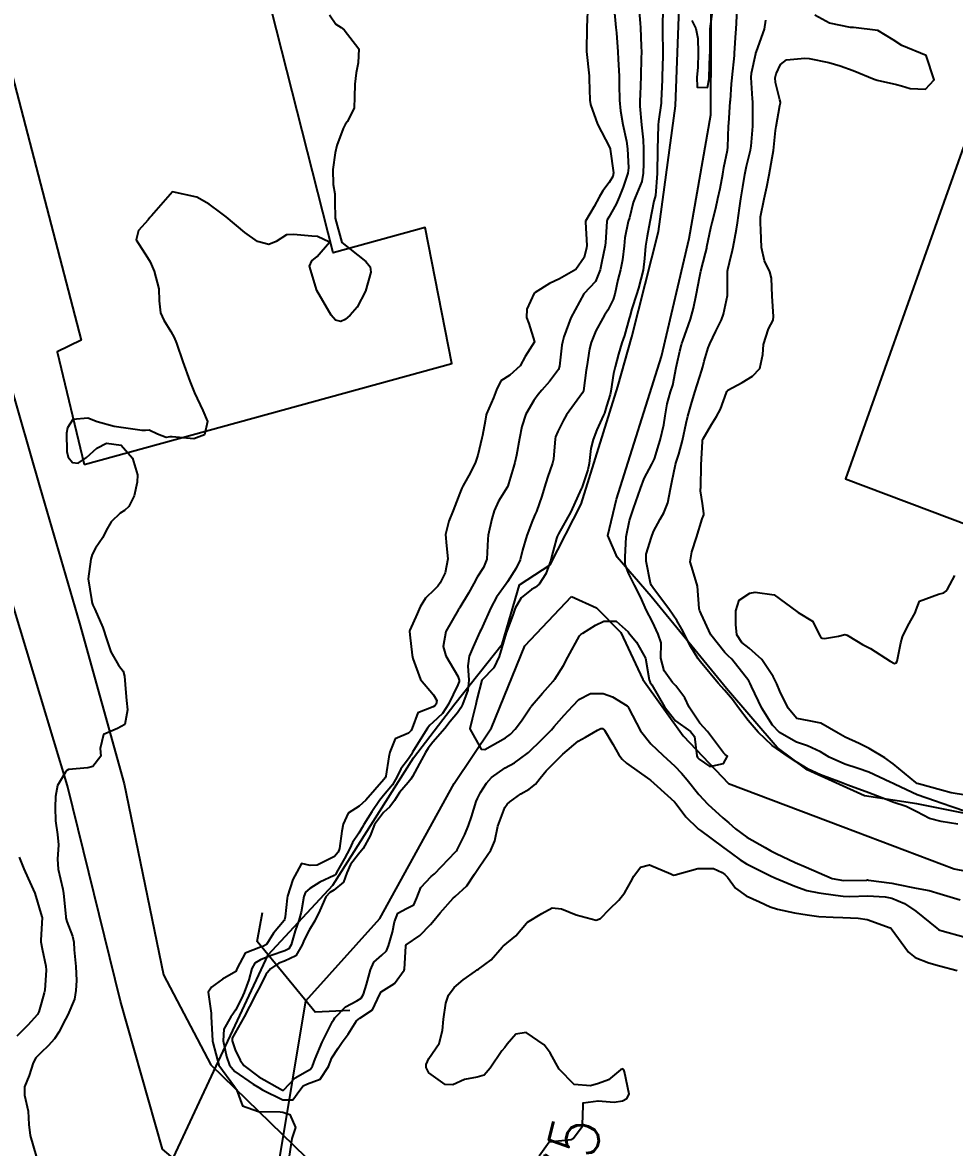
# Model space of a CAD drawing. Header units: metres. Extents: x 307586 to 320046, y 7427249 to 7434250.
# Drawn here: x 319069.5 to 319146.4, y 7429030 to 7429122.8 of the extents above; entities that cross this region are included whole.
import ezdxf
from ezdxf.enums import TextEntityAlignment as Align

# ---------------------------------------------------------------- set-up
doc = ezdxf.new("R2010")
doc.units = ezdxf.units.M
doc.header["$MEASUREMENT"] = 0
for name, color, linetype in [('Cotas', 45, 'Continuous'), ('Curvas de Nivel 1m', 11, 'Continuous'), ('Curvas de Nivel 5m', 15, 'Continuous'), ('Edificações', 30, 'Continuous'), ('Hidrografia', 140, 'Continuous'), ('Pontes_Viadutos_Tubos', 190, 'Continuous'), ('Vias Primárias', 230, 'Continuous')]:
    doc.layers.add(name, color=color, linetype=linetype)
doc.styles.add('Style-STANDARD', font='STANDARD.shx')

msp = doc.modelspace()

# ---------------------------------------------------------------- linework, layer by layer
at = {"layer": 'Curvas de Nivel 1m', "flags": 128}
for points, elevation in [([(319118.281, 7429124.208), (319118.455, 7429122.416), (319118.496, 7429121.968), (319118.596, 7429120.414), (319118.63, 7429119.808), (319118.711, 7429118.413), (319118.731, 7429117.677), (319118.751, 7429116.412), (319118.835, 7429115.547), (319119.031, 7429114.409), (319119.314, 7429113.032), (319119.403, 7429112.405), (319119.491, 7429110.83), (319119.442, 7429110.405), (319119.055, 7429109.248), (319118.707, 7429108.412), (319118.461, 7429107.831), (319117.866, 7429106.758), (319117.734, 7429106.552), (319117.689, 7429106.422), (319117.585, 7429104.674), (319117.557, 7429104.423), (319117.269, 7429102.975), (319117.159, 7429102.427), (319116.777, 7429101.456), (319115.793, 7429100.44), (319114.726, 7429098.456), (319114.165, 7429096.882), (319114.044, 7429096.465), (319113.994, 7429096.211), (319113.809, 7429094.469), (319113.71, 7429094.201), (319112.974, 7429093.204), (319112.33, 7429092.484), (319112.041, 7429092.135), (319111.684, 7429091.639), (319111.015, 7429090.5), (319110.681, 7429089.481), (319110.511, 7429088.507), (319110.247, 7429087.129), (319110.109, 7429086.513), (319110.003, 7429086.129), (319109.596, 7429084.747), (319109.543, 7429084.571), (319109.514, 7429084.521), (319108.774, 7429083.335), (319108.414, 7429082.532), (319108.227, 7429081.873), (319107.914, 7429080.536), (319107.887, 7429080.195), (319107.801, 7429078.536), (319107.516, 7429077.846), (319107.002, 7429077.051), (319106.725, 7429076.548), (319106.292, 7429075.751), (319105.583, 7429074.559), (319105.541, 7429074.49), (319105.471, 7429074.395), (319104.416, 7429072.576), (319104.211, 7429071.348), (319104.417, 7429070.575), (319105.408, 7429068.876), (319105.525, 7429068.559), (319105.516, 7429068.445), (319105.399, 7429068.171), (319104.634, 7429066.571), (319104.139, 7429065.811), (319103.36, 7429065.066), (319103.096, 7429064.853), (319102.907, 7429064.594), (319102.299, 7429063.645), (319101.68, 7429062.607), (319101.552, 7429062.386), (319101.328, 7429062.077), (319100.698, 7429061.237), (319100.417, 7429060.619), (319100.008, 7429059.911), (319099.287, 7429059.051), (319098.96, 7429058.635), (319098.308, 7429057.679), (319097.662, 7429056.654), (319097.526, 7429056.389), (319097.252, 7429055.938), (319096.735, 7429055.171), (319096.508, 7429054.667), (319096.059, 7429053.837), (319095.41, 7429052.678), (319095.341, 7429052.549), (319095.209, 7429052.439), (319094.023, 7429051.875), (319093.193, 7429051.363), (319092.847, 7429051.055), (319092.699, 7429050.715), (319092.481, 7429049.406), (319092.297, 7429048.719), (319091.996, 7429047.88), (319091.67, 7429046.725), (319091.482, 7429046.382), (319091.135, 7429046.211), (319090.023, 7429045.848), (319089.124, 7429045.481), (319088.666, 7429045.211), (319088.418, 7429044.76), (319088.169, 7429043.829), (319087.78, 7429042.77), (319087.568, 7429042.291), (319087.071, 7429041.324), (319086.858, 7429040.99), (319086.697, 7429040.784), (319086.098, 7429039.744), (319086.049, 7429038.79), (319086.324, 7429037.493), (319086.564, 7429036.785), (319087.015, 7429036.257), (319088.529, 7429035.228), (319088.996, 7429034.928), (319089.295, 7429034.747), (319090.985, 7429033.929), (319091.797, 7429033.91), (319092.375, 7429034.716), (319092.641, 7429035.071), (319093.001, 7429035.233), (319094.064, 7429035.638), (319094.744, 7429036.684), (319095.03, 7429037.396), (319095.534, 7429038.179), (319095.881, 7429038.672), (319096.376, 7429039.34), (319097.061, 7429040.449), (319097.323, 7429040.656), (319098.362, 7429041.352), (319098.985, 7429042.632), (319099.095, 7429042.836), (319100.188, 7429043.533), (319100.992, 7429044.611), (319101.015, 7429044.711), (319101.118, 7429046.61), (319101.12, 7429046.634), (319101.144, 7429046.709), (319102.274, 7429047.476), (319103.161, 7429048.402), (319103.311, 7429048.588), (319103.947, 7429049.351), (319105.029, 7429050.562), (319105.194, 7429050.692), (319106.163, 7429051.591), (319106.789, 7429052.544), (319106.954, 7429052.804), (319107.219, 7429053.194), (319108.144, 7429054.526), (319108.46, 7429055.306), (319108.712, 7429056.518), (319109.278, 7429058.045), (319109.473, 7429058.316), (319109.695, 7429058.506), (319110.609, 7429059.181), (319111.299, 7429059.563), (319111.827, 7429059.962), (319112.2, 7429060.481), (319112.708, 7429061.087), (319113.325, 7429061.702), (319114.071, 7429062.459), (319115.344, 7429063.514), (319115.93, 7429063.851), (319116.921, 7429064.424), (319117.202, 7429064.575), (319117.355, 7429064.568), (319117.514, 7429064.418), (319118.197, 7429063.263), (319118.704, 7429062.399), (319118.968, 7429062.034), (319119.326, 7429061.72), (319121.214, 7429060.371), (319121.312, 7429060.292), (319121.851, 7429059.818), (319123.285, 7429058.516), (319123.418, 7429058.348), (319124.209, 7429057.273), (319125.196, 7429056.321), (319125.262, 7429056.27), (319125.425, 7429056.153), (319127.241, 7429054.813), (319127.952, 7429054.289), (319128.689, 7429053.74), (319129.224, 7429053.395), (319130.916, 7429052.553), (319131.215, 7429052.416), (319131.572, 7429052.246), (319133.206, 7429051.546), (319134.188, 7429051.2), (319135.201, 7429050.994), (319136.574, 7429050.811), (319137.198, 7429050.733), (319137.744, 7429050.717), (319139.199, 7429050.752), (319140.658, 7429050.676), (319141.197, 7429050.57), (319142.262, 7429050.119), (319143.184, 7429049.486), (319144.919, 7429048.084), (319145.06, 7429047.979), (319145.161, 7429047.935), (319145.364, 7429047.875), (319147.156, 7429047.364)], 774), ([(319120.318, 7429124.396), (319120.446, 7429122.783), (319120.466, 7429122.394), (319120.537, 7429120.892), (319120.549, 7429120.392), (319120.54, 7429119.877), (319120.499, 7429118.393), (319120.464, 7429116.869), (319120.437, 7429116.393), (319120.433, 7429115.937), (319120.559, 7429114.391), (319120.696, 7429113.145), (319120.729, 7429112.388), (319120.718, 7429111.185), (319120.701, 7429110.388), (319120.576, 7429109.717), (319120.025, 7429108.398), (319119.879, 7429107.974), (319119.558, 7429106.711), (319119.471, 7429106.404), (319119.195, 7429105.055), (319119.126, 7429104.407), (319118.993, 7429103.236), (319118.823, 7429102.41), (319118.622, 7429101.595), (319118.353, 7429100.414), (319118.216, 7429099.986), (319117.773, 7429099.097), (319117.514, 7429098.675), (319117.361, 7429098.424), (319116.806, 7429097.375), (319116.416, 7429096.433), (319116.277, 7429095.893), (319116.046, 7429094.437), (319116.006, 7429094.141), (319115.777, 7429092.439), (319115.758, 7429092.373), (319115.691, 7429092.262), (319114.382, 7429090.459), (319114.114, 7429090.015), (319113.652, 7429089.066), (319113.472, 7429088.646), (319113.43, 7429088.472), (319113.296, 7429086.803), (319113.227, 7429086.474), (319112.813, 7429085.27), (319112.558, 7429084.48), (319112.334, 7429083.734), (319111.887, 7429082.487), (319111.792, 7429082.266), (319111.565, 7429081.74), (319111.09, 7429080.497), (319110.754, 7429079.283), (319110.553, 7429078.5), (319110.224, 7429077.794), (319109.505, 7429076.674), (319109.386, 7429076.512), (319108.596, 7429075.414), (319108.126, 7429074.53), (319107.457, 7429072.986), (319107.304, 7429072.691), (319107.222, 7429072.542), (319106.669, 7429071.319), (319106.347, 7429070.551), (319106.225, 7429069.748), (319106.317, 7429068.551), (319106.222, 7429067.724), (319105.799, 7429066.556), (319105.668, 7429066.267), (319105.373, 7429065.869), (319104.792, 7429065.137), (319104.336, 7429064.575), (319103.341, 7429063.437), (319102.974, 7429062.956), (319102.754, 7429062.596), (319102.248, 7429061.676), (319101.676, 7429060.606), (319101.537, 7429060.38), (319101.306, 7429060.116), (319100.611, 7429059.295), (319100.183, 7429058.621), (319099.806, 7429058.096), (319099.273, 7429057.646), (319098.532, 7429056.641), (319098.174, 7429055.721), (319097.596, 7429054.655), (319097.228, 7429054.211), (319096.551, 7429053.335), (319096.263, 7429052.669), (319095.983, 7429051.89), (319095.191, 7429051.213), (319094.847, 7429051.026), (319094.518, 7429050.69), (319094.02, 7429049.546), (319093.612, 7429048.703), (319093.155, 7429047.935), (319092.728, 7429047.134), (319092.575, 7429046.716), (319092.036, 7429045.814), (319091.122, 7429045.361), (319090.656, 7429045.199), (319089.967, 7429044.741), (319089.587, 7429044.267), (319089.099, 7429043.314), (319088.817, 7429042.754), (319088.223, 7429041.616), (319087.79, 7429040.769), (319087.05, 7429039.455), (319086.803, 7429039.024), (319086.794, 7429038.782), (319087.036, 7429038.063), (319087.443, 7429037.19), (319087.772, 7429036.769), (319089.009, 7429035.823), (319090.957, 7429034.73), (319090.993, 7429034.715), (319091.009, 7429034.713), (319091.023, 7429034.73), (319092.001, 7429035.727), (319093.017, 7429036.321), (319093.27, 7429036.456), (319093.428, 7429036.704), (319093.643, 7429037.314), (319094.227, 7429038.692), (319095.06, 7429040.376), (319095.179, 7429040.562), (319095.269, 7429040.678), (319096.158, 7429041.588), (319097.084, 7429042.092), (319097.431, 7429042.311), (319097.625, 7429042.652), (319097.885, 7429043.432), (319098.209, 7429044.644), (319098.472, 7429045.291), (319099.131, 7429045.853), (319099.536, 7429046.227), (319099.705, 7429046.624), (319100.018, 7429047.758), (319100.193, 7429048.62), (319100.471, 7429049.316), (319101.174, 7429049.707), (319101.776, 7429050.005), (319102.04, 7429050.601), (319102.354, 7429051.44), (319103.209, 7429052.358), (319103.475, 7429052.586), (319105.231, 7429054.398), (319105.308, 7429054.483), (319105.356, 7429054.559), (319105.98, 7429055.825), (319106.289, 7429056.55), (319106.543, 7429057.274), (319106.927, 7429058.544), (319107.027, 7429058.802), (319107.294, 7429059.293), (319107.773, 7429060.066), (319108.177, 7429060.527), (319109.321, 7429061.329), (319110.082, 7429061.745), (319111.138, 7429062.492), (319111.242, 7429062.583), (319111.335, 7429062.67), (319112.247, 7429063.578), (319113.128, 7429064.472), (319113.234, 7429064.592), (319113.357, 7429064.741), (319114.169, 7429065.66), (319114.885, 7429066.447), (319115.388, 7429066.961), (319116.366, 7429067.458), (319117.393, 7429067.47), (319118.177, 7429067.194), (319119.384, 7429066.452), (319119.434, 7429066.389), (319119.486, 7429066.284), (319120.49, 7429064.379), (319121.342, 7429063.306), (319122.325, 7429062.36), (319123.324, 7429061.459), (319123.871, 7429060.895), (319124.317, 7429060.335), (319125.295, 7429059.118), (319126.039, 7429058.312), (319127.272, 7429057.187), (319127.755, 7429056.78), (319128.324, 7429056.284), (319129.253, 7429055.606), (319130.754, 7429054.742), (319131.236, 7429054.48), (319131.68, 7429054.246), (319133.226, 7429053.518), (319134.137, 7429053.132), (319135.217, 7429052.65), (319136.275, 7429052.189), (319137.211, 7429052.013), (319139.126, 7429052.065), (319139.212, 7429052.072), (319139.297, 7429052.064), (319141.21, 7429051.809), (319141.608, 7429051.727), (319143.206, 7429051.391), (319144.3, 7429051.19), (319145.201, 7429050.927), (319146.842, 7429050.418)], 773), ([(319122.327, 7429124.11), (319122.292, 7429122.368), (319122.29, 7429122.128), (319122.319, 7429120.367), (319122.316, 7429120.079), (319122.272, 7429118.367), (319122.261, 7429118.107), (319122.187, 7429116.368), (319122.17, 7429116.178), (319121.957, 7429114.659), (319121.924, 7429114.4), (319121.927, 7429114.37), (319121.926, 7429114.343), (319121.885, 7429112.371), (319121.885, 7429112.323), (319121.842, 7429110.371), (319121.705, 7429108.554), (319121.663, 7429108.373), (319121.581, 7429108.076), (319121.256, 7429106.379), (319121.039, 7429105.188), (319120.904, 7429104.384), (319120.804, 7429103.367), (319120.696, 7429102.387), (319120.301, 7429100.896), (319120.136, 7429100.395), (319119.775, 7429099.207), (319119.587, 7429098.581), (319119.538, 7429098.402), (319119.148, 7429097.006), (319118.952, 7429096.408), (319118.674, 7429095.465), (319118.391, 7429094.413), (319118.258, 7429093.864), (319118.025, 7429092.417), (319117.974, 7429092.134), (319117.68, 7429091.157), (319117.501, 7429090.596), (319117.429, 7429090.422), (319116.877, 7429089.206), (319116.577, 7429088.431), (319116.388, 7429087.68), (319116.231, 7429086.434), (319116.139, 7429085.911), (319115.631, 7429084.44), (319115.618, 7429084.414), (319115.592, 7429084.35), (319114.739, 7429082.453), (319113.711, 7429080.625), (319113.627, 7429080.469), (319113.604, 7429080.417), (319113.55, 7429080.246), (319113.174, 7429078.828), (319113.082, 7429078.474), (319112.657, 7429077.333), (319112.126, 7429076.484), (319111.789, 7429076.197), (319111.496, 7429076.04), (319110.644, 7429075.34), (319110.144, 7429074.503), (319109.963, 7429074.01), (319109.454, 7429072.613), (319109.413, 7429072.511), (319109.393, 7429072.451), (319108.826, 7429070.519), (319108.375, 7429069.569), (319107.403, 7429068.565), (319106.973, 7429066.958), (319106.891, 7429066.545), (319106.584, 7429065.328), (319106.41, 7429064.549), (319107.336, 7429062.865), (319107.625, 7429062.825), (319109.346, 7429063.792), (319109.759, 7429064.096), (319110.145, 7429064.502), (319110.665, 7429065.195), (319111.379, 7429066.262), (319111.475, 7429066.395), (319111.551, 7429066.488), (319112.401, 7429067.471), (319113.262, 7429068.471), (319113.326, 7429068.549), (319113.406, 7429068.652), (319114.114, 7429069.768), (319114.487, 7429070.454), (319115.451, 7429072.206), (319115.553, 7429072.338), (319115.712, 7429072.437), (319116.778, 7429073.108), (319117.463, 7429073.432), (319118.483, 7429073.424), (319119.454, 7429072.54), (319119.562, 7429072.389), (319120.143, 7429071.686), (319120.885, 7429070.375), (319121.203, 7429068.575), (319121.287, 7429068.371), (319121.401, 7429068.163), (319122.466, 7429066.359), (319123.366, 7429065.202), (319124.615, 7429064.331), (319124.919, 7429063.897), (319125.123, 7429062.323), (319125.185, 7429062.175), (319125.33, 7429062.029), (319126.199, 7429061.436), (319127.327, 7429061.685), (319127.649, 7429062.295), (319127.473, 7429062.436), (319127.335, 7429062.555), (319125.997, 7429064.314), (319125.363, 7429065.017), (319124.504, 7429066.333), (319124.14, 7429067.088), (319123.4, 7429068.091), (319123.11, 7429068.353), (319122.438, 7429069.34), (319122.162, 7429070.363), (319122.181, 7429071.627), (319121.941, 7429072.365), (319121.463, 7429073.363), (319120.95, 7429074.375), (319120.497, 7429075.371), (319119.977, 7429076.385), (319119.512, 7429077.332), (319119.219, 7429078.094), (319119.201, 7429078.395), (319119.214, 7429078.708), (319119.296, 7429080.394), (319119.566, 7429081.726), (319119.785, 7429082.397), (319119.913, 7429082.731), (319120.485, 7429084.387), (319120.777, 7429085.211), (319121.421, 7429086.373), (319121.627, 7429086.813), (319122.004, 7429088.002), (319122.102, 7429088.365), (319122.396, 7429089.628), (319122.518, 7429090.362), (319122.673, 7429091.37), (319122.958, 7429092.357), (319123.143, 7429092.912), (319123.434, 7429094.353), (319123.471, 7429094.598), (319123.733, 7429095.705), (319123.865, 7429096.225), (319123.894, 7429096.348), (319123.97, 7429096.572), (319124.59, 7429098.338), (319124.845, 7429099.266), (319125.081, 7429100.331), (319125.386, 7429101.904), (319125.466, 7429102.325), (319125.828, 7429103.795), (319125.937, 7429104.214), (319125.958, 7429104.319), (319126.282, 7429105.891), (319126.381, 7429106.315), (319126.682, 7429107.505), (319126.87, 7429108.31), (319127.058, 7429109.146), (319127.266, 7429110.306), (319127.366, 7429110.858), (319127.652, 7429112.303), (319127.684, 7429112.554), (319127.745, 7429114.302), (319127.755, 7429114.503), (319127.885, 7429116.301), (319127.893, 7429116.392), (319127.998, 7429117.764), (319128.034, 7429118.268), (319128.035, 7429118.3), (319128.227, 7429120.101), (319128.242, 7429120.298), (319128.354, 7429121.993), (319128.372, 7429122.297), (319128.455, 7429123.911)], 772), ([(319124.716, 7429122.996), (319125.032, 7429122.335), (319125.22, 7429121.508), (319125.241, 7429120.332), (319125.218, 7429119.129), (319125.127, 7429118.333), (319125.157, 7429117.495), (319125.994, 7429117.468), (319126.14, 7429118.18), (319126.15, 7429118.319), (319126.207, 7429120.141), (319126.213, 7429120.318), (319126.226, 7429122.144), (319126.237, 7429122.318), (319126.44, 7429123.946)], 771), ([(319094.822, 7429123.46), (319095.347, 7429122.691), (319095.784, 7429122.418), (319096.048, 7429122.235), (319097.236, 7429120.668), (319097.179, 7429119.505), (319097.022, 7429118.67), (319096.928, 7429117.736), (319096.885, 7429116.671), (319096.855, 7429115.786), (319096.312, 7429114.676), (319096.153, 7429114.476), (319095.947, 7429114.088), (319095.436, 7429112.687), (319095.302, 7429112.064), (319095.112, 7429110.692), (319095.128, 7429109.458), (319095.255, 7429108.689), (319095.261, 7429108.073), (319095.282, 7429106.689), (319095.833, 7429104.68), (319097.818, 7429103.122), (319098.171, 7429102.656), (319098.226, 7429102.238), (319097.793, 7429100.66), (319097.098, 7429099.342), (319096.521, 7429098.672), (319096.108, 7429098.328), (319095.758, 7429098.146), (319095.326, 7429098.254), (319094.967, 7429098.692), (319093.793, 7429100.71), (319093.188, 7429102.716), (319093.355, 7429103.177), (319093.821, 7429103.509), (319094.835, 7429104.695), (319093.84, 7429105.163), (319093.356, 7429105.199), (319091.842, 7429105.335), (319091.271, 7429105.309), (319090.416, 7429104.751), (319089.83, 7429104.517), (319088.893, 7429104.769), (319087.844, 7429105.503), (319086.288, 7429106.796), (319085.866, 7429107.13), (319084.904, 7429107.846), (319083.879, 7429108.43), (319081.883, 7429108.85), (319080.136, 7429106.876), (319080.009, 7429106.729), (319079.858, 7429106.559), (319079.076, 7429105.656), (319078.87, 7429104.89), (319079.818, 7429103.434), (319080.023, 7429103.085), (319080.113, 7429102.876), (319080.372, 7429102.304), (319080.739, 7429100.866), (319080.773, 7429099.865), (319080.887, 7429098.863), (319081.158, 7429098.26), (319081.748, 7429097.329), (319082.011, 7429096.847), (319082.211, 7429096.37), (319082.716, 7429094.84), (319083.294, 7429093.237), (319083.46, 7429092.832), (319083.685, 7429092.284), (319084.371, 7429090.819), (319084.754, 7429089.914), (319084.523, 7429088.817), (319083.639, 7429088.462), (319081.848, 7429088.64), (319081.641, 7429088.638), (319081.357, 7429088.571), (319080.643, 7429088.865), (319079.946, 7429089.176), (319079.646, 7429089.171), (319079.36, 7429089.168), (319077.648, 7429089.401), (319077.052, 7429089.503), (319075.653, 7429089.891), (319074.895, 7429090.171), (319073.654, 7429090.082), (319073.224, 7429089.378), (319073.138, 7429088.955), (319073.162, 7429087.42), (319073.281, 7429086.953), (319073.617, 7429086.527), (319074.091, 7429086.468), (319074.784, 7429086.933), (319075.631, 7429087.707), (319076.435, 7429088.112), (319077.633, 7429087.95), (319078.574, 7429086.89), (319078.975, 7429085.513), (319078.97, 7429084.886), (319078.706, 7429083.765), (319078.266, 7429082.893), (319077.902, 7429082.563), (319077.564, 7429082.33), (319076.823, 7429081.638), (319076.396, 7429080.911), (319076.116, 7429080.335), (319075.528, 7429079.451), (319075.252, 7429078.924), (319075.128, 7429078.535), (319074.921, 7429076.929), (319075.18, 7429075.222), (319075.247, 7429074.923), (319075.3, 7429074.752), (319075.468, 7429074.408), (319076.132, 7429072.913), (319076.449, 7429071.899), (319076.796, 7429070.906), (319077.412, 7429069.8), (319077.806, 7429069.294), (319077.914, 7429068.892), (319078.021, 7429067.522), (319078.083, 7429066.889), (319078.155, 7429066.104), (319077.937, 7429064.891), (319077.35, 7429064.561), (319076.177, 7429064.079), (319075.908, 7429062.914), (319075.954, 7429062.283), (319075.311, 7429061.441), (319074.901, 7429061.334), (319073.306, 7429061.172), (319073.163, 7429061.093), (319073.036, 7429060.953), (319072.377, 7429059.874), (319072.213, 7429058.961), (319072.198, 7429058.036), (319072.232, 7429056.96), (319072.386, 7429055.818), (319072.476, 7429054.958), (319072.4, 7429053.779), (319072.435, 7429052.958), (319072.825, 7429051.317), (319072.894, 7429050.953), (319073.069, 7429049.046), (319073.084, 7429048.951), (319073.16, 7429048.654), (319073.633, 7429047.428), (319073.724, 7429046.941), (319073.773, 7429046.301), (319073.909, 7429044.938), (319073.947, 7429043.783), (319073.905, 7429042.938), (319073.784, 7429042.238), (319073.242, 7429040.947), (319073.059, 7429040.573), (319072.503, 7429039.501), (319072.136, 7429038.959), (319071.622, 7429038.379), (319071.032, 7429037.837), (319070.602, 7429037.399), (319070.378, 7429036.976), (319070.045, 7429035.942), (319069.664, 7429034.983), (319069.653, 7429034.317), (319069.965, 7429032.98), (319070.036, 7429031.899), (319070.139, 7429030.978), (319070.616, 7429029.283)], 776), ([(319146.662, 7429056.673), (319145.271, 7429056.89), (319144.316, 7429057.137), (319143.279, 7429057.698), (319142.385, 7429058.119), (319141.288, 7429058.489), (319140.731, 7429058.696), (319139.3, 7429059.27), (319137.581, 7429059.904), (319137.31, 7429059.998), (319136.8, 7429060.185), (319135.318, 7429060.739), (319134.313, 7429061.205), (319133.329, 7429061.809), (319132.681, 7429062.237), (319131.342, 7429063.173), (319130.175, 7429064.262), (319129.367, 7429065.217), (319128.568, 7429066.282), (319128.062, 7429066.962), (319127.397, 7429067.736), (319126.893, 7429068.305), (319125.429, 7429070.061), (319125.235, 7429070.323), (319124.556, 7429071.445), (319124.113, 7429072.34), (319123.892, 7429072.778), (319123.464, 7429073.472), (319122.873, 7429074.356), (319121.5, 7429076.194), (319121.388, 7429076.371), (319121.316, 7429076.561), (319120.952, 7429078.376), (319120.955, 7429078.952), (319121.373, 7429080.372), (319121.557, 7429080.823), (319122.099, 7429081.834), (319122.412, 7429082.362), (319122.739, 7429083.2), (319122.943, 7429084.357), (319123.05, 7429084.907), (319123.361, 7429086.353), (319123.416, 7429086.561), (319123.632, 7429087.217), (319123.942, 7429088.346), (319124.249, 7429089.757), (319124.39, 7429090.339), (319124.656, 7429091.309), (319124.952, 7429092.331), (319125.534, 7429094.145), (319125.584, 7429094.322), (319125.608, 7429094.428), (319125.722, 7429094.895), (319126.057, 7429095.998), (319126.186, 7429096.316), (319126.706, 7429097.358), (319127.171, 7429098.306), (319127.324, 7429098.75), (319127.657, 7429100.301), (319127.667, 7429100.429), (319127.656, 7429102.302), (319127.674, 7429102.441), (319127.82, 7429103.032), (319128.072, 7429104.056), (319128.116, 7429104.297), (319128.386, 7429105.764), (319128.47, 7429106.294), (319128.651, 7429107.517), (319128.762, 7429108.291), (319128.909, 7429109.279), (319129.085, 7429110.288), (319129.234, 7429110.973), (319129.549, 7429112.284), (319129.602, 7429112.617), (319129.733, 7429114.282), (319129.74, 7429114.498), (319129.735, 7429116.282), (319129.723, 7429116.546), (319129.604, 7429118.284), (319129.631, 7429118.661), (319129.997, 7429120.28), (319130.003, 7429120.31), (319130.034, 7429120.43), (319130.697, 7429122.27), (319130.816, 7429123.021)], 773), ([(319147.28, 7429057.73), (319146.245, 7429058.07), (319145.288, 7429058.418), (319144.814, 7429058.563), (319143.298, 7429059.106), (319141.492, 7429059.946), (319141.311, 7429060.03), (319141.085, 7429060.132), (319139.321, 7429060.968), (319138.441, 7429061.28), (319137.327, 7429061.625), (319136.054, 7429062.193), (319135.337, 7429062.639), (319134.264, 7429063.138), (319133.345, 7429063.441), (319131.936, 7429064.244), (319131.362, 7429064.846), (319130.478, 7429066.259), (319129.629, 7429068.039), (319129.53, 7429068.269), (319129.406, 7429068.491), (319128.008, 7429070.291), (319127.716, 7429070.576), (319127.438, 7429070.833), (319126.286, 7429072.312), (319125.47, 7429074.032), (319125.388, 7429074.237), (319125.357, 7429074.322), (319125.318, 7429074.48), (319125.171, 7429076.325), (319124.806, 7429077.621), (319124.572, 7429078.334), (319124.711, 7429079.156), (319125.093, 7429080.327), (319125.568, 7429081.859), (319125.698, 7429082.192), (319125.715, 7429082.319), (319125.581, 7429083.13), (319125.44, 7429084.171), (319125.44, 7429084.322), (319125.448, 7429084.469), (319125.474, 7429086.322), (319125.581, 7429088.26), (319125.593, 7429088.321), (319125.602, 7429088.362), (319125.645, 7429088.481), (319126.328, 7429089.648), (319126.759, 7429090.309), (319127.074, 7429090.911), (319127.576, 7429092.301), (319127.609, 7429092.386), (319127.695, 7429092.497), (319128.857, 7429093.133), (319129.707, 7429093.644), (319130.315, 7429094.271), (319130.569, 7429095.429), (319130.613, 7429096.267), (319131.042, 7429097.547), (319131.408, 7429098.255), (319131.46, 7429098.562), (319131.341, 7429100.257), (319131.279, 7429101.73), (319131.143, 7429102.26), (319130.711, 7429103.155), (319130.451, 7429104.271), (319130.412, 7429105.715), (319130.368, 7429106.272), (319130.387, 7429106.791), (319130.686, 7429108.268), (319130.896, 7429109.267), (319131.094, 7429110.262), (319131.346, 7429111.678), (319131.437, 7429112.257), (319131.615, 7429113.912), (319131.657, 7429114.255), (319131.98, 7429115.987), (319132.033, 7429116.199), (319132.037, 7429116.249), (319131.985, 7429116.458), (319131.622, 7429117.879), (319131.59, 7429118.256), (319131.666, 7429118.597), (319132.02, 7429119.363), (319132.52, 7429119.75), (319134.028, 7429119.891), (319134.39, 7429119.862), (319136.023, 7429119.538), (319136.952, 7429119.257), (319138.013, 7429118.881), (319139.746, 7429118.163), (319140.002, 7429118.066), (319141.583, 7429117.721), (319141.998, 7429117.617), (319142.733, 7429117.385), (319143.995, 7429117.341), (319144.715, 7429118.099), (319144.033, 7429120.11), (319142.041, 7429120.932), (319141.318, 7429121.413), (319140.053, 7429122.16), (319138.056, 7429122.411), (319137.805, 7429122.434), (319136.062, 7429122.773), (319134.852, 7429123.437)], 774), ([(319069.222, 7429053.943), (319069.623, 7429052.986), (319069.982, 7429052.202), (319070.514, 7429050.977), (319071.109, 7429049.025), (319071.111, 7429048.971), (319071.019, 7429047.097), (319071.027, 7429046.971), (319071.134, 7429046.391), (319071.427, 7429044.967), (319071.448, 7429044.628), (319071.337, 7429042.968), (319071.3, 7429042.757), (319071.078, 7429041.944), (319070.856, 7429041.182), (319070.736, 7429040.973), (319069.943, 7429040.092), (319069.045, 7429039.174)], 777)]:
    msp.add_lwpolyline(points, dxfattribs=dict(at, elevation=elevation))
at = {"layer": 'Curvas de Nivel 5m', "elevation": 775, "flags": 128}
for points in [[(319116.138, 7429124.374), (319116.053, 7429122.44), (319116.033, 7429120.44), (319116.233, 7429118.438), (319116.244, 7429118.194), (319116.289, 7429116.437), (319116.355, 7429116.059), (319116.945, 7429114.43), (319117.934, 7429112.539), (319117.971, 7429112.42), (319117.98, 7429112.372), (319118.257, 7429110.417), (319118.205, 7429110.12), (319117.901, 7429109.626), (319117.367, 7429108.949), (319117.077, 7429108.428), (319116.66, 7429107.648), (319115.952, 7429106.439), (319115.933, 7429106.368), (319116.038, 7429104.438), (319116.022, 7429104.247), (319115.823, 7429103.443), (319115.157, 7429102.45), (319113.805, 7429101.677), (319112.977, 7429101.302), (319111.794, 7429100.558), (319111.719, 7429100.491), (319111.108, 7429099.165), (319111.064, 7429098.5), (319111.261, 7429098), (319111.743, 7429096.49), (319110.959, 7429095.267), (319110.548, 7429094.507), (319109.705, 7429093.733), (319108.962, 7429093.266), (319108.596, 7429092.531), (319108.351, 7429091.869), (319107.773, 7429090.539), (319107.752, 7429090.459), (319107.664, 7429089.932), (319107.441, 7429088.747), (319107.397, 7429088.542), (319107.053, 7429087.122), (319106.86, 7429086.548), (319106.454, 7429085.708), (319105.819, 7429084.558), (319105.745, 7429084.405), (319105.587, 7429083.977), (319105.039, 7429082.568), (319104.66, 7429081.669), (319104.397, 7429080.577), (319104.463, 7429079.652), (319104.573, 7429078.574), (319104.353, 7429077.419), (319103.959, 7429076.583), (319103.774, 7429076.311), (319103.495, 7429076.039), (319102.746, 7429075.336), (319102.309, 7429074.602), (319102.047, 7429074.024), (319101.454, 7429072.695), (319101.428, 7429072.635), (319101.42, 7429072.61), (319101.45, 7429072.311), (319101.657, 7429070.608), (319101.698, 7429070.338), (319102.322, 7429068.601), (319103.391, 7429067.352), (319103.692, 7429066.892), (319103.615, 7429066.587), (319103.524, 7429066.444), (319103.379, 7429066.355), (319102.106, 7429065.869), (319101.647, 7429064.607), (319101.567, 7429064.392), (319101.349, 7429064.189), (319100.248, 7429063.717), (319099.803, 7429062.625), (319099.728, 7429062.227), (319099.472, 7429060.628), (319099.421, 7429060.51), (319099.3, 7429060.37), (319097.82, 7429058.652), (319097.278, 7429058.162), (319096.356, 7429057.585), (319095.954, 7429056.673), (319095.84, 7429056.088), (319095.661, 7429054.676), (319095.545, 7429054.362), (319095.226, 7429054), (319093.8, 7429053.282), (319093.218, 7429053.264), (319092.517, 7429053.42), (319092.127, 7429052.721), (319091.807, 7429052.12), (319091.356, 7429050.728), (319091.338, 7429050.572), (319091.166, 7429049.012), (319091.123, 7429048.771), (319091.092, 7429048.731), (319090.217, 7429047.674), (319089.639, 7429046.745), (319089.314, 7429046.574), (319089.14, 7429046.533), (319087.882, 7429046.018), (319087.215, 7429044.778), (319087.11, 7429044.519), (319086.005, 7429043.89), (319085.097, 7429043.209), (319084.819, 7429042.804), (319085.067, 7429041.085), (319085.077, 7429040.8), (319085.187, 7429038.799), (319085.195, 7429038.645), (319085.683, 7429036.793), (319086.997, 7429035.034), (319087.166, 7429034.777), (319087.642, 7429033.433), (319088.975, 7429032.957), (319090.762, 7429032.945), (319090.975, 7429032.911), (319091.549, 7429032.724), (319092.023, 7429031.653), (319091.715, 7429030.722), (319091.489, 7429029.285)], [(319147.298, 7429059.06), (319146.107, 7429059.266), (319145.304, 7429059.469), (319143.421, 7429059.998), (319143.312, 7429060.034), (319143.187, 7429060.111), (319141.328, 7429061.641), (319140.63, 7429062.137), (319139.341, 7429062.926), (319138.519, 7429063.337), (319137.35, 7429063.861), (319136.794, 7429064.186), (319135.365, 7429064.996), (319134.378, 7429065.205), (319133.37, 7429065.393), (319132.652, 7429066.237), (319131.978, 7429067.663), (319131.722, 7429068.247), (319131.412, 7429068.857), (319130.475, 7429070.26), (319129.442, 7429071.207), (319128.843, 7429071.675), (319128.427, 7429072.285), (319128.33, 7429073.156), (319128.346, 7429074.287), (319128.618, 7429075.151), (319129.495, 7429075.727), (319129.935, 7429075.827), (319131.493, 7429075.601), (319133.362, 7429074.231), (319133.472, 7429074.154), (319134.673, 7429073.42), (319135.287, 7429072.202), (319135.342, 7429072.091), (319135.451, 7429072.017), (319135.665, 7429071.983), (319136.81, 7429072.186), (319137.322, 7429072.314), (319137.454, 7429072.299), (319137.537, 7429072.262), (319137.654, 7429072.177), (319138.795, 7429071.508), (319139.443, 7429071.161), (319141.069, 7429070.134), (319141.43, 7429069.943), (319141.578, 7429069.982), (319141.649, 7429070.128), (319141.947, 7429071.626), (319142.097, 7429072.124), (319142.536, 7429073.05), (319143.129, 7429074.114), (319143.229, 7429074.369), (319143.493, 7429075.073), (319145.068, 7429075.656), (319145.5, 7429075.771), (319145.672, 7429075.907), (319145.795, 7429076.077), (319146.396, 7429077.19)], [(319112.11, 7429029.298), (319112.953, 7429030.46), (319114.753, 7429030.644), (319114.956, 7429030.751), (319115.666, 7429031.733), (319115.708, 7429032.433), (319115.755, 7429033.663), (319116.987, 7429033.833), (319118.314, 7429033.728), (319118.988, 7429033.849), (319119.341, 7429034.035), (319119.53, 7429034.385), (319119.171, 7429036.238), (319119.112, 7429036.389), (319119.024, 7429036.473), (319118.824, 7429036.393), (319117.844, 7429035.574), (319117.006, 7429035.269), (319116.355, 7429035.074), (319115.004, 7429035.181), (319113.782, 7429036.459), (319113.503, 7429036.938), (319113.036, 7429037.808), (319112.522, 7429038.475), (319111.058, 7429039.469), (319110.198, 7429039.356), (319109.49, 7429038.506), (319109.294, 7429038.254), (319109.037, 7429037.956), (319108.071, 7429036.524), (319107.59, 7429035.955), (319107.012, 7429035.799), (319105.952, 7429035.607), (319105.002, 7429035.158), (319104.375, 7429035.197), (319103.016, 7429036.16), (319102.785, 7429036.592), (319102.785, 7429036.833), (319103.03, 7429037.343), (319103.867, 7429038.578), (319104.133, 7429039.648), (319104.237, 7429040.572), (319104.42, 7429041.907), (319104.652, 7429042.567), (319105.099, 7429043.185), (319105.842, 7429043.816), (319106.881, 7429044.542), (319107.011, 7429044.645), (319107.116, 7429044.719), (319108.169, 7429045.483), (319109.056, 7429046.511), (319109.144, 7429046.597), (319110.183, 7429047.469), (319111.077, 7429048.491), (319111.115, 7429048.539), (319111.164, 7429048.579), (319112.342, 7429049.312), (319113.182, 7429049.759), (319113.963, 7429049.677), (319115.174, 7429049.18), (319116.83, 7429048.761), (319117.17, 7429048.88), (319117.931, 7429049.659), (319118.689, 7429050.398), (319119.199, 7429051.027), (319119.687, 7429051.906), (319119.928, 7429052.383), (319120.472, 7429053.126), (319121.222, 7429053.304), (319122.983, 7429052.585), (319123.214, 7429052.471), (319123.346, 7429052.48), (319125.22, 7429053.008), (319126.506, 7429053.021), (319127.217, 7429052.688), (319127.447, 7429052.528), (319127.664, 7429052.293), (319128.307, 7429051.386), (319129.198, 7429050.77), (319130.292, 7429050.259), (319131.187, 7429049.854), (319131.772, 7429049.656), (319133.18, 7429049.347), (319134.213, 7429049.178), (319135.176, 7429049.056), (319136.367, 7429048.996), (319137.175, 7429048.967), (319138.42, 7429048.916), (319139.173, 7429048.816), (319141.064, 7429048.131), (319141.162, 7429048.059), (319142.578, 7429046.116), (319143.138, 7429045.659), (319144.262, 7429045.221), (319145.132, 7429044.989), (319146.607, 7429044.587)]]:
    msp.add_lwpolyline(points, dxfattribs=at)
at = {"layer": 'Edificações'}
for points in [[(319074.591, 7429086.366), (319104.912, 7429094.692), (319102.707, 7429105.92), (319095.122, 7429103.828), (319082.405, 7429153.969), (319078.452, 7429169.308), (319059.844, 7429165.212), (319057.636, 7429173.718), (319041.657, 7429170.463), (319044.601, 7429160.802), (319056.375, 7429163.742), (319063.733, 7429134.31), (319064.469, 7429131.107), (319060.895, 7429130.372), (319064.469, 7429117.561), (319068.674, 7429118.401), (319074.35, 7429096.609), (319072.353, 7429095.664), (319074.591, 7429086.366)], [(319194.331, 7429072.357), (319188.34, 7429091.581), (319184.218, 7429107.49), (319185.716, 7429107.864), (319181.597, 7429118.112), (319173.809, 7429115.494), (319177.703, 7429106.966), (319170.738, 7429105.395), (319169.465, 7429110.183), (319165.63, 7429106.578), (319147.133, 7429112.562), (319137.398, 7429085.184), (319156.273, 7429078.053), (319161.815, 7429094.21), (319165.859, 7429079.249), (319160.017, 7429077.679), (319161.442, 7429072.113), (319160.169, 7429071.739), (319161.517, 7429065.231), (319167.208, 7429066.802), (319168.182, 7429064.708), (319194.331, 7429072.357)]]:
    msp.add_lwpolyline(points, dxfattribs=at)
at = {"layer": 'Hidrografia'}
for points in [[(319089.772, 7429045.882), (319095.112, 7429051.646), (319101.749, 7429062.136), (319105.157, 7429066.611), (319109.072, 7429071.517), (319110.491, 7429076.414), (319113.026, 7429078.081), (319115.593, 7429083.082), (319118.613, 7429092.807), (319119.77, 7429096.893), (319121.953, 7429105.59), (319123.368, 7429115.943), (319123.818, 7429127.73)], [(319117.792, 7429080.506), (319118.498, 7429083.486), (319122.197, 7429095.263), (319124.484, 7429104.996), (319126.285, 7429115.217), (319126.335, 7429127.53)], [(319152.772, 7429056.445), (319143.261, 7429058.339), (319138.957, 7429059.007), (319134.235, 7429061.167), (319131.765, 7429063.013), (319127.575, 7429067.863), (319121.352, 7429075.451), (319118.555, 7429078.716), (319117.792, 7429080.506)], [(319092.863, 7429042.102), (319098.983, 7429048.893), (319105.116, 7429060.032), (319108.175, 7429064.62), (319110.936, 7429071.39), (319114.789, 7429075.468)], [(319114.789, 7429075.468), (319116.859, 7429074.538), (319118.849, 7429072.481), (319120.672, 7429068.613), (319123.987, 7429063.972), (319127.738, 7429060.033), (319137.189, 7429056.447), (319146.344, 7429052.98), (319153.701, 7429051.553)], [(319081.374, 7429027.936), (319089.772, 7429045.882)], [(319089.473, 7429021.541), (319092.863, 7429042.102)]]:
    msp.add_lwpolyline(points, dxfattribs=at)
at = {"layer": 'Pontes_Viadutos_Tubos'}
msp.add_lwpolyline([(319096.499, 7429041.309), (319093.63, 7429041.164), (319088.864, 7429046.992), (319089.302, 7429049.372)], dxfattribs=at)
at = {"layer": 'Vias Primárias'}
for points in [[(319159.13, 7429008.398), (319136.127, 7429011.233), (319115.753, 7429014.04), (319097.495, 7429018.347), (319089.91, 7429022.333), (319081.056, 7429029.839), (319077.574, 7429042.057), (319073.201, 7429059.829), (319067.541, 7429078.537), (319062.046, 7429097.486), (319057.394, 7429115.983), (319052.182, 7429133.694)], [(319159.13, 7429008.398), (319136.127, 7429011.233), (319115.753, 7429014.04), (319097.495, 7429018.347), (319089.91, 7429022.333), (319081.056, 7429029.839), (319077.574, 7429042.057), (319073.201, 7429059.829), (319067.541, 7429078.537), (319062.046, 7429097.486), (319057.394, 7429115.983), (319052.182, 7429133.694)], [(319059.208, 7429125.899), (319060.487, 7429121.684), (319061.578, 7429117.599), (319062.667, 7429113.689), (319063.656, 7429110.113), (319064.543, 7429107.074), (319065.575, 7429103.236), (319066.491, 7429100.127), (319068.376, 7429093.395), (319070.938, 7429084.487), (319074.206, 7429073.267), (319077.884, 7429060.002), (319081.123, 7429044.241), (319085.023, 7429036.805), (319094.836, 7429027.302), (319097.619, 7429025.587), (319100.953, 7429024.166), (319116.301, 7429020.629), (319147.753, 7429016.026)], [(319059.208, 7429125.899), (319060.487, 7429121.684), (319061.578, 7429117.599), (319062.667, 7429113.689), (319063.656, 7429110.113), (319064.543, 7429107.074), (319065.575, 7429103.236), (319066.491, 7429100.127), (319068.376, 7429093.395), (319070.938, 7429084.487), (319074.206, 7429073.267), (319077.884, 7429060.002), (319081.123, 7429044.241), (319085.023, 7429036.805), (319094.836, 7429027.302), (319097.619, 7429025.587), (319100.953, 7429024.166), (319116.301, 7429020.629), (319147.753, 7429016.026)]]:
    msp.add_lwpolyline(points, dxfattribs=at)

# ---------------------------------------------------------------- texts
at = {"layer": 'Cotas', "style": 'Style-STANDARD'}
msp.add_text('775', height=4, rotation=75.83483, dxfattribs=at).set_placement((319114.294, 7429027.851, 775), align=Align.MIDDLE_CENTER)

doc.saveas('drawing.dxf')
